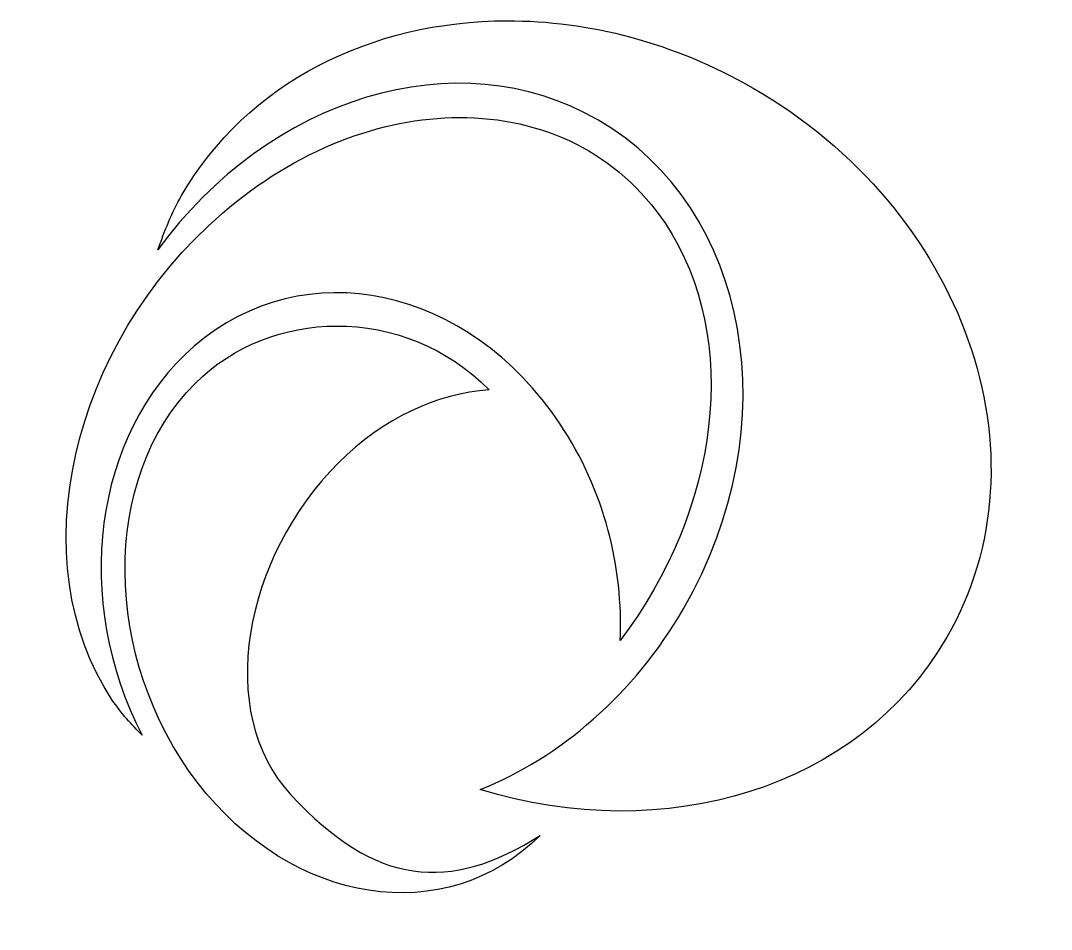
# Model space of a CAD drawing. Header units: centimetres. Extents: x -11 to 11.4, y -10.3 to 9.5.
import ezdxf

# ---------------------------------------------------------------- set-up
doc = ezdxf.new("R2010")
doc.units = ezdxf.units.CM
doc.header["$MEASUREMENT"] = 0
doc.layers.add('Layer 1', color=7, linetype='Continuous')

msp = doc.modelspace()

# ---------------------------------------------------------------- linework, layer by layer
at = {"layer": 'Layer 1'}
for points, knots in [([(-0.45457, 9.47147), (-3.40886, 9.46514), (-6.1192, 8.13078), (-7.54301, 5.66455), (-7.54301, 5.66455), (-7.76325, 5.28314), (-7.91535, 4.88794), (-8.05915, 4.48385), (-8.05915, 4.48385), (-5.64389, 7.80124), (-1.54453, 9.08298), (1.521, 7.31319), (1.521, 7.31319), (4.84476, 5.39429), (5.68121, 0.63998), (3.39347, -3.32254), (3.39347, -3.32254), (2.30322, -5.21091), (0.70075, -6.57057), (-1.04049, -7.27465), (-1.04049, -7.27465), (2.98149, -8.50848), (7.2117, -7.2617), (9.1203, -3.95586), (9.1203, -3.95586), (11.39851, -0.01003), (9.49581, 5.35369), (4.90118, 8.00635), (4.90118, 8.00635), (3.17828, 9.00109), (1.31791, 9.47536), (-0.45457, 9.47156), (-0.45457, 9.47156), (-0.45457, 9.47156), (-0.45457, 9.47147), (-0.45457, 9.47147)], [0, 0, 0, 0, 0.1, 0.1, 0.1, 0.1, 0.2, 0.2, 0.2, 0.2, 0.3, 0.3, 0.3, 0.3, 0.4, 0.4, 0.4, 0.4, 0.5, 0.5, 0.5, 0.5, 0.6, 0.6, 0.6, 0.6, 0.7, 0.7, 0.7, 0.7, 0.8, 0.8, 0.8, 0.8, 1, 1, 1, 1]), ([(-1.49878, 7.36539), (-3.20055, 7.3602), (-5.04544, 6.66772), (-6.65398, 5.28195), (-6.65398, 5.28195), (-9.97483, 2.42095), (-11.04885, -2.32733), (-9.05262, -5.32345), (-9.05262, -5.32345), (-8.85962, -5.61314), (-8.63516, -5.85266), (-8.4018, -6.08825), (-8.4018, -6.08825), (-9.91833, -3.17145), (-9.48172, 0.47532), (-7.26596, 2.38418), (-7.26596, 2.38418), (-4.86365, 4.45391), (-1.3016, 3.69392), (0.70294, 0.68515), (0.70294, 0.68515), (1.65821, -0.74869), (2.08204, -2.43161), (2.00703, -4.02839), (2.00703, -4.02839), (4.16055, -1.19765), (4.66387, 2.54264), (2.99153, 5.05274), (2.99153, 5.05274), (2.99153, 5.05274), (2.99144, 5.05273), (2.99144, 5.05273), (2.99144, 5.05273), (1.96224, 6.5976), (0.31289, 7.37096), (-1.49873, 7.36539), (-1.49873, 7.36539), (-1.49873, 7.36539), (-1.49878, 7.36539), (-1.49878, 7.36539)], [0, 0, 0, 0, 0.09090909, 0.09090909, 0.09090909, 0.09090909, 0.18181818, 0.18181818, 0.18181818, 0.18181818, 0.27272727, 0.27272727, 0.27272727, 0.27272727, 0.36363636, 0.36363636, 0.36363636, 0.36363636, 0.45454545, 0.45454545, 0.45454545, 0.45454545, 0.54545455, 0.54545455, 0.54545455, 0.54545455, 0.63636364, 0.63636364, 0.63636364, 0.63636364, 0.72727273, 0.72727273, 0.72727273, 0.72727273, 0.81818182, 0.81818182, 0.81818182, 0.81818182, 1, 1, 1, 1]), ([(-4.17054, 2.82348), (-5.29895, 2.81998), (-6.41506, 2.40391), (-7.25091, 1.5732), (-7.25091, 1.5732), (-9.31073, -0.47405), (-9.26886, -4.42266), (-7.20267, -7.11087), (-7.20267, -7.11087), (-5.13644, -9.79908), (-1.79155, -10.31876), (0.26823, -8.2715), (0.26823, -8.2715), (-1.71818, -9.52157), (-3.31099, -9.38052), (-5.16208, -7.38951), (-5.16208, -7.38951), (-6.82561, -5.60032), (-6.19245, -2.21128), (-4.1239, -0.15543), (-4.1239, -0.15543), (-3.13818, 0.8243), (-1.96794, 1.35469), (-0.8485, 1.43413), (-0.8485, 1.43413), (-1.75427, 2.36322), (-2.96938, 2.82711), (-4.17049, 2.82344), (-4.17049, 2.82344), (-4.17049, 2.82344), (-4.17054, 2.82348), (-4.17054, 2.82348)], [0, 0, 0, 0, 0.11111111, 0.11111111, 0.11111111, 0.11111111, 0.22222222, 0.22222222, 0.22222222, 0.22222222, 0.33333333, 0.33333333, 0.33333333, 0.33333333, 0.44444444, 0.44444444, 0.44444444, 0.44444444, 0.55555556, 0.55555556, 0.55555556, 0.55555556, 0.66666667, 0.66666667, 0.66666667, 0.66666667, 0.77777778, 0.77777778, 0.77777778, 0.77777778, 1, 1, 1, 1])]:
    msp.add_open_spline(points, degree=3, knots=knots, dxfattribs=at)

doc.saveas('drawing.dxf')
